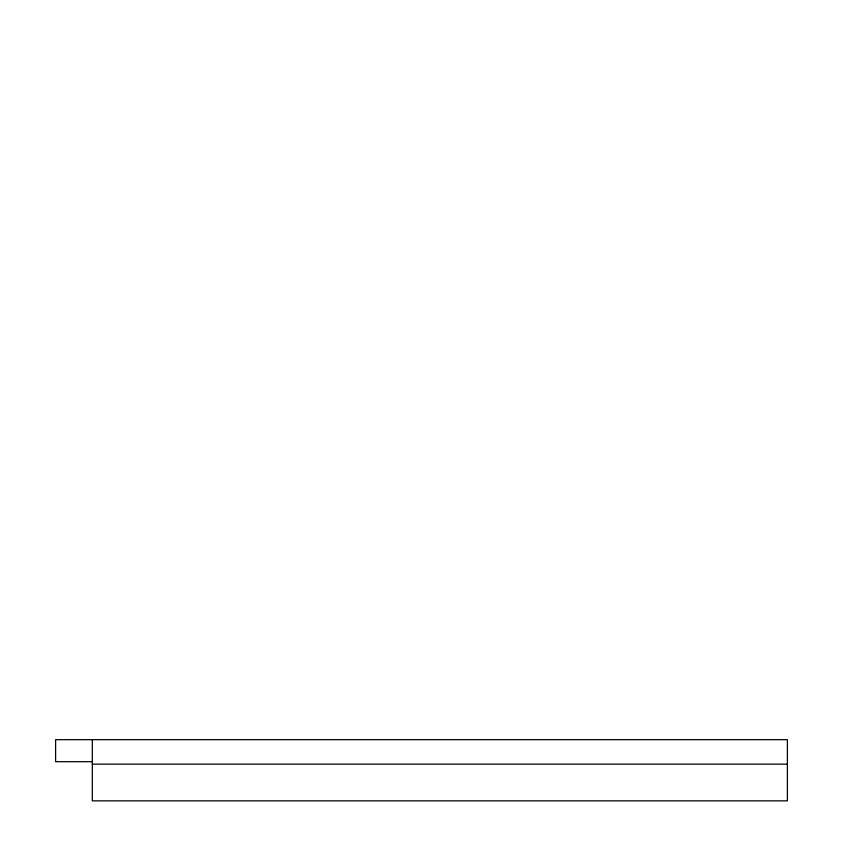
<?xml version="1.0" encoding="UTF-8"?>
<svg xmlns="http://www.w3.org/2000/svg" width="843" height="843" viewBox="0 0 843 843"><rect width="100%" height="100%" fill="white"/><g stroke="black" fill="none" stroke-linecap="round" stroke-linejoin="round"><path stroke-width="1.26" d="M92.319 761.693L55.606 761.693L55.606 739.669L787.394 739.669L787.394 800.85L92.319 800.85L92.319 739.669M92.319 764.137L787.394 764.137"/></g></svg>
